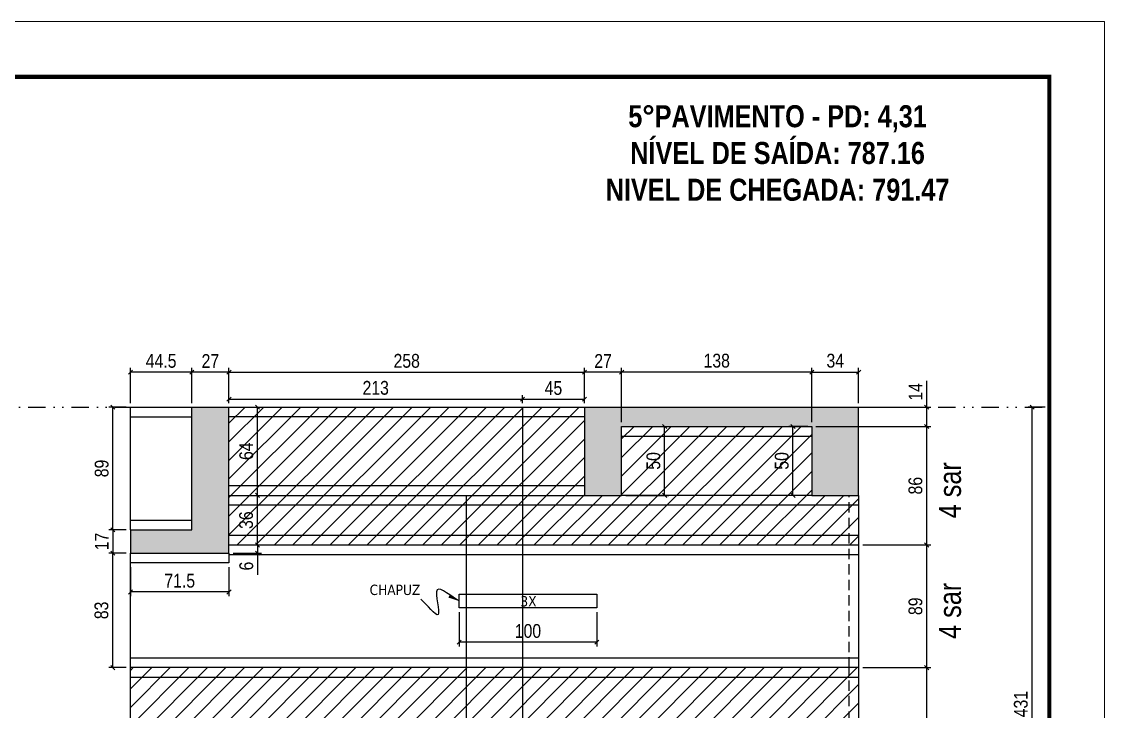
# Model space of a CAD drawing. Extents: x 14400 to 27878, y -21631 to 6985.
# Drawn here: x 16698 to 17483, y -2704 to -2204 of the extents above; entities that cross this region are included whole.
import ezdxf

# ---------------------------------------------------------------- set-up
doc = ezdxf.new("R2010")
doc.units = 0
for name, pattern in [('DASHED', [0.75, 0.5, -0.25]), ('DIVIDE2', [0.625, 0.25, -0.125, 0, -0.125, 0, -0.125]), ('HIDDEN', [0.375, 0.25, -0.125])]:
    doc.linetypes.add(name, pattern=pattern)
for name, color, linetype in [('COTA', 241, 'Continuous'), ('NOMENCLATURA', 7, 'Continuous'), ('Nível', 160, 'Continuous'), ('Painéis', 200, 'Continuous'), ('SARR_2.2x10', 60, 'Continuous'), ('SARR_2.2x7', 40, 'Continuous'), ('Sarrafo de Pressão', 42, 'HIDDEN'), ('texto', 7, 'Continuous')]:
    doc.layers.add(name, color=color, linetype=linetype)
for name, color, linetype, lineweight in [('Folhas', 255, 'Continuous', 9), ('Hachura', 251, 'Continuous', 9), ('SARRAFO DE PRESSAO', 251, 'DASHED', 9)]:
    doc.layers.add(name, color=color, linetype=linetype, lineweight=lineweight)
doc.styles.add('ARIAL_NARROW', font='ARIALN.TTF', dxfattribs={"height": 0.2})
doc.styles.add('COTA TECNICA', font='techl___.ttf', dxfattribs={"height": 10})
doc.styles.add('ROMANC', font='techb___.ttf', dxfattribs={"height": 2.5})
doc.styles.get("Standard").update_dxf_attribs({"font": 'arial.ttf'})
doc.dimstyles.new('PAINEL', dxfattribs={"dimtxt": 10, "dimasz": 3, "dimexe": 3, "dimexo": 3, "dimgap": 3, "dimtad": 1, "dimdec": 1, "dimzin": 12, "dimdsep": 46, "dimtxsty": 'COTA TECNICA', "dimblk1": 'OBLIQUE', "dimblk2": 'OBLIQUE', "dimsah": 1, "dimcen": 0.9, "dimclrd": 4, "dimclre": 4, "dimclrt": 240, "dimadec": 1, "dimazin": 3, "dimtfac": 1, "dimtdec": 1, "dimtmove": 0, "dimatfit": 3, "dimfxl": 1, "dimtolj": 1, "dimtzin": 12, "dimarcsym": 0})
doc.dimstyles.get("Standard").update_dxf_attribs({"dimtxt": 0.18, "dimasz": 0.18, "dimexe": 0.18, "dimexo": 0.0625, "dimgap": 0.09, "dimtad": 0, "dimtih": 1, "dimtoh": 1, "dimdec": 4, "dimzin": 0, "dimdsep": 46, "dimtxsty": 'Standard', "dimcen": 0.09, "dimadec": 0, "dimazin": 0, "dimtfac": 1, "dimtdec": 4, "dimtofl": 0, "dimtmove": 0, "dimatfit": 3, "dimfxl": 1, "dimtolj": 1, "dimtzin": 0, "dimarcsym": 0})

# ---------------------------------------------------------------- blocks, each defined once
blk = doc.blocks.new('9999999999')
at = {"layer": 'Folhas'}
blk.add_lwpolyline([(98138.98, 34190.21), (99623.98, 34190.21), (99623.98, 35240.21), (98138.98, 35240.21)], close=True, dxfattribs=at)
at = {"layer": 'Folhas', "color": 30, "const_width": 3}
blk.add_lwpolyline([(98213.98, 34230.21), (99583.98, 34230.21), (99583.98, 35200.21), (98213.98, 35200.21)], close=True, dxfattribs=at)
blk = doc.blocks.new('_Oblique')
at = {"color": 0, "linetype": 'ByBlock', "lineweight": -2}
blk.add_line((-0.5, -0.5), (0.5, 0.5), dxfattribs=at)
blk = doc.blocks.new('*D1578')
at = {"layer": 'COTA', "color": 4, "lineweight": -2, "transparency": 16777216}
for p, q in [((17308.16, -2672.59), (17357.52, -2672.59)), ((17354.52, -2790.59), (17354.52, -2672.59)), ((17308.16, -2790.59), (17357.52, -2790.59))]:
    blk.add_line(p, q, dxfattribs=at)
at = {"layer": 'Defpoints', "color": 0, "transparency": 16777216}
for p in [(17305.16, -2672.59), (17354.52, -2672.59), (17305.16, -2790.59)]:
    blk.add_point(p, dxfattribs=at)
at = {"layer": 'COTA', "color": 4, "lineweight": -2, "transparency": 16777216, "xscale": 3, "yscale": 3, "zscale": 3}
for p, rotation in [((17354.52, -2672.59), 90), ((17354.52, -2790.59), 270)]:
    blk.add_blockref('_Oblique', p, dxfattribs=dict(at, rotation=rotation))
at = {"layer": 'COTA', "color": 240, "transparency": 16777216, "insert": (17346.43, -2731.59), "char_height": 10, "attachment_point": 5, "rotation": 90, "style": 'COTA TECNICA'}
blk.add_mtext('\\A1;118', dxfattribs=at)
blk = doc.blocks.new('*D1783')
at = {"layer": 'COTA', "color": 4, "lineweight": -2, "transparency": 16777216}
for p, q in [((16821.16, -2480.59), (16821.16, -2455.17)), ((16848.16, -2458.17), (16821.16, -2458.17)), ((16848.16, -2480.59), (16848.16, -2455.17))]:
    blk.add_line(p, q, dxfattribs=at)
at = {"layer": 'Defpoints', "color": 0, "transparency": 16777216}
for p in [(16821.16, -2458.17), (16821.16, -2483.59), (16848.16, -2483.59)]:
    blk.add_point(p, dxfattribs=at)
at = {"layer": 'COTA', "color": 4, "lineweight": -2, "transparency": 16777216, "xscale": 3, "yscale": 3, "zscale": 3, "rotation": 180}
blk.add_blockref('_Oblique', (16821.16, -2458.17), dxfattribs=at)
at = {"layer": 'COTA', "color": 4, "lineweight": -2, "transparency": 16777216, "xscale": 3, "yscale": 3, "zscale": 3}
blk.add_blockref('_Oblique', (16848.16, -2458.17), dxfattribs=at)
at = {"layer": 'COTA', "color": 240, "transparency": 16777216, "insert": (16834.66, -2450.1), "char_height": 10, "attachment_point": 5, "style": 'COTA TECNICA'}
blk.add_mtext('\\A1;27', dxfattribs=at)
blk = doc.blocks.new('*D1784')
at = {"layer": 'COTA', "color": 4, "lineweight": -2, "transparency": 16777216}
for p, q in [((16848.16, -2480.59), (16848.16, -2455.17)), ((16848.16, -2458.17), (17106.16, -2458.17)), ((17106.16, -2480.59), (17106.16, -2455.17))]:
    blk.add_line(p, q, dxfattribs=at)
at = {"layer": 'Defpoints', "color": 0, "transparency": 16777216}
for p in [(17106.16, -2458.17), (16848.16, -2483.59), (17106.16, -2483.59)]:
    blk.add_point(p, dxfattribs=at)
at = {"layer": 'COTA', "color": 4, "lineweight": -2, "transparency": 16777216, "xscale": 3, "yscale": 3, "zscale": 3, "rotation": 180}
blk.add_blockref('_Oblique', (16848.16, -2458.17), dxfattribs=at)
at = {"layer": 'COTA', "color": 4, "lineweight": -2, "transparency": 16777216, "xscale": 3, "yscale": 3, "zscale": 3}
blk.add_blockref('_Oblique', (17106.16, -2458.17), dxfattribs=at)
at = {"layer": 'COTA', "color": 240, "transparency": 16777216, "insert": (16977.16, -2450.04), "char_height": 10, "attachment_point": 5, "style": 'COTA TECNICA'}
blk.add_mtext('\\A1;258', dxfattribs=at)
blk = doc.blocks.new('*D1785')
at = {"layer": 'COTA', "color": 4, "lineweight": -2, "transparency": 16777216}
for p, q in [((16848.16, -2480.59), (16848.16, -2474.87)), ((17061.16, -2480.59), (17061.16, -2474.87)), ((16848.16, -2477.87), (17061.16, -2477.87))]:
    blk.add_line(p, q, dxfattribs=at)
at = {"layer": 'Defpoints', "color": 0, "transparency": 16777216}
for p in [(17061.16, -2477.87), (16848.16, -2483.59), (17061.16, -2483.59)]:
    blk.add_point(p, dxfattribs=at)
at = {"layer": 'COTA', "color": 4, "lineweight": -2, "transparency": 16777216, "xscale": 3, "yscale": 3, "zscale": 3, "rotation": 180}
blk.add_blockref('_Oblique', (16848.16, -2477.87), dxfattribs=at)
at = {"layer": 'COTA', "color": 4, "lineweight": -2, "transparency": 16777216, "xscale": 3, "yscale": 3, "zscale": 3}
blk.add_blockref('_Oblique', (17061.16, -2477.87), dxfattribs=at)
at = {"layer": 'COTA', "color": 240, "transparency": 16777216, "insert": (16954.66, -2469.65), "char_height": 10, "attachment_point": 5, "style": 'COTA TECNICA'}
blk.add_mtext('\\A1;213', dxfattribs=at)
blk = doc.blocks.new('*D1941')
at = {"layer": 'COTA', "color": 4, "lineweight": -2, "transparency": 16777216}
for p, q in [((17061.16, -2480.59), (17061.16, -2474.87)), ((17106.16, -2480.59), (17106.16, -2474.87)), ((17061.16, -2477.87), (17106.16, -2477.87))]:
    blk.add_line(p, q, dxfattribs=at)
at = {"layer": 'Defpoints', "color": 0, "transparency": 16777216}
for p in [(17106.16, -2477.87), (17061.16, -2483.59), (17106.16, -2483.59)]:
    blk.add_point(p, dxfattribs=at)
at = {"layer": 'COTA', "color": 4, "lineweight": -2, "transparency": 16777216, "xscale": 3, "yscale": 3, "zscale": 3, "rotation": 180}
blk.add_blockref('_Oblique', (17061.16, -2477.87), dxfattribs=at)
at = {"layer": 'COTA', "color": 4, "lineweight": -2, "transparency": 16777216, "xscale": 3, "yscale": 3, "zscale": 3}
blk.add_blockref('_Oblique', (17106.16, -2477.87), dxfattribs=at)
at = {"layer": 'COTA', "color": 240, "transparency": 16777216, "insert": (17083.66, -2469.76), "char_height": 10, "attachment_point": 5, "style": 'COTA TECNICA'}
blk.add_mtext('\\A1;45', dxfattribs=at)
blk = doc.blocks.new('*D1942')
at = {"layer": 'COTA', "color": 4, "lineweight": -2, "transparency": 16777216}
for p, q in [((17274.16, -2497.59), (17357.52, -2497.59)), ((17354.52, -2583.59), (17354.52, -2497.59)), ((17308.16, -2583.59), (17357.52, -2583.59))]:
    blk.add_line(p, q, dxfattribs=at)
at = {"layer": 'Defpoints', "color": 0, "transparency": 16777216}
for p in [(17271.16, -2497.59), (17354.52, -2497.59), (17305.16, -2583.59)]:
    blk.add_point(p, dxfattribs=at)
at = {"layer": 'COTA', "color": 4, "lineweight": -2, "transparency": 16777216, "xscale": 3, "yscale": 3, "zscale": 3}
for p, rotation in [((17354.52, -2497.59), 90), ((17354.52, -2583.59), 270)]:
    blk.add_blockref('_Oblique', p, dxfattribs=dict(at, rotation=rotation))
at = {"layer": 'COTA', "color": 240, "transparency": 16777216, "insert": (17346.4, -2540.59), "char_height": 10, "attachment_point": 5, "rotation": 90, "style": 'COTA TECNICA'}
blk.add_mtext('\\A1;86', dxfattribs=at)
blk = doc.blocks.new('*D1943')
at = {"layer": 'COTA', "color": 4, "lineweight": -2, "transparency": 16777216}
for p, q in [((17354.52, -2483.59), (17354.52, -2464.47)), ((17308.16, -2483.59), (17357.52, -2483.59)), ((17354.52, -2497.59), (17354.52, -2483.59)), ((17274.16, -2497.59), (17357.52, -2497.59))]:
    blk.add_line(p, q, dxfattribs=at)
at = {"layer": 'Defpoints', "color": 0, "transparency": 16777216}
for p in [(17305.16, -2483.59), (17354.52, -2483.59), (17271.16, -2497.59)]:
    blk.add_point(p, dxfattribs=at)
at = {"layer": 'COTA', "color": 4, "lineweight": -2, "transparency": 16777216, "xscale": 3, "yscale": 3, "zscale": 3}
for p, rotation in [((17354.52, -2483.59), 90), ((17354.52, -2497.59), 270)]:
    blk.add_blockref('_Oblique', p, dxfattribs=dict(at, rotation=rotation))
at = {"layer": 'COTA', "color": 240, "transparency": 16777216, "insert": (17346.45, -2472.53), "char_height": 10, "attachment_point": 5, "rotation": 90, "style": 'COTA TECNICA'}
blk.add_mtext('\\A1;14', dxfattribs=at)
blk = doc.blocks.new('*D1944')
at = {"layer": 'COTA', "color": 4, "lineweight": -2, "transparency": 16777216}
for p, q in [((17106.16, -2480.59), (17106.16, -2455.17)), ((17133.16, -2458.17), (17106.16, -2458.17)), ((17133.16, -2494.59), (17133.16, -2455.17))]:
    blk.add_line(p, q, dxfattribs=at)
at = {"layer": 'Defpoints', "color": 0, "transparency": 16777216}
for p in [(17106.16, -2458.17), (17106.16, -2483.59), (17133.16, -2497.59)]:
    blk.add_point(p, dxfattribs=at)
at = {"layer": 'COTA', "color": 4, "lineweight": -2, "transparency": 16777216, "xscale": 3, "yscale": 3, "zscale": 3, "rotation": 180}
blk.add_blockref('_Oblique', (17106.16, -2458.17), dxfattribs=at)
at = {"layer": 'COTA', "color": 4, "lineweight": -2, "transparency": 16777216, "xscale": 3, "yscale": 3, "zscale": 3}
blk.add_blockref('_Oblique', (17133.16, -2458.17), dxfattribs=at)
at = {"layer": 'COTA', "color": 240, "transparency": 16777216, "insert": (17119.66, -2450.1), "char_height": 10, "attachment_point": 5, "style": 'COTA TECNICA'}
blk.add_mtext('\\A1;27', dxfattribs=at)
blk = doc.blocks.new('*D1945')
at = {"layer": 'COTA', "color": 4, "lineweight": -2, "transparency": 16777216}
for p, q in [((17271.16, -2494.59), (17271.16, -2455.17)), ((17271.16, -2458.17), (17305.16, -2458.17)), ((17305.16, -2480.59), (17305.16, -2455.17))]:
    blk.add_line(p, q, dxfattribs=at)
at = {"layer": 'Defpoints', "color": 0, "transparency": 16777216}
for p in [(17305.16, -2458.17), (17305.16, -2483.59), (17271.16, -2497.59)]:
    blk.add_point(p, dxfattribs=at)
at = {"layer": 'COTA', "color": 4, "lineweight": -2, "transparency": 16777216, "xscale": 3, "yscale": 3, "zscale": 3, "rotation": 180}
blk.add_blockref('_Oblique', (17271.16, -2458.17), dxfattribs=at)
at = {"layer": 'COTA', "color": 4, "lineweight": -2, "transparency": 16777216, "xscale": 3, "yscale": 3, "zscale": 3}
blk.add_blockref('_Oblique', (17305.16, -2458.17), dxfattribs=at)
at = {"layer": 'COTA', "color": 240, "transparency": 16777216, "insert": (17288.16, -2449.95), "char_height": 10, "attachment_point": 5, "style": 'COTA TECNICA'}
blk.add_mtext('\\A1;34', dxfattribs=at)
blk = doc.blocks.new('*D1946')
at = {"layer": 'COTA', "color": 4, "lineweight": -2, "transparency": 16777216}
for p, q in [((17133.16, -2494.59), (17133.16, -2455.17)), ((17271.16, -2458.17), (17133.16, -2458.17)), ((17271.16, -2494.59), (17271.16, -2455.17))]:
    blk.add_line(p, q, dxfattribs=at)
at = {"layer": 'Defpoints', "color": 0, "transparency": 16777216}
for p in [(17133.16, -2458.17), (17133.16, -2497.59), (17271.16, -2497.59)]:
    blk.add_point(p, dxfattribs=at)
at = {"layer": 'COTA', "color": 4, "lineweight": -2, "transparency": 16777216, "xscale": 3, "yscale": 3, "zscale": 3, "rotation": 180}
blk.add_blockref('_Oblique', (17133.16, -2458.17), dxfattribs=at)
at = {"layer": 'COTA', "color": 4, "lineweight": -2, "transparency": 16777216, "xscale": 3, "yscale": 3, "zscale": 3}
blk.add_blockref('_Oblique', (17271.16, -2458.17), dxfattribs=at)
at = {"layer": 'COTA', "color": 240, "transparency": 16777216, "insert": (17202.16, -2449.93), "char_height": 10, "attachment_point": 5, "style": 'COTA TECNICA'}
blk.add_mtext('\\A1;138', dxfattribs=at)
blk = doc.blocks.new('*D1947')
at = {"layer": 'COTA', "color": 4, "lineweight": -2, "transparency": 16777216}
for p, q in [((17136.16, -2497.59), (17167.33, -2497.59)), ((17164.33, -2547.59), (17164.33, -2497.59)), ((17136.16, -2547.59), (17167.33, -2547.59))]:
    blk.add_line(p, q, dxfattribs=at)
at = {"layer": 'Defpoints', "color": 0, "transparency": 16777216}
for p in [(17133.16, -2497.59), (17164.33, -2497.59), (17133.16, -2547.59)]:
    blk.add_point(p, dxfattribs=at)
at = {"layer": 'COTA', "color": 4, "lineweight": -2, "transparency": 16777216, "xscale": 3, "yscale": 3, "zscale": 3}
for p, rotation in [((17164.33, -2497.59), 90), ((17164.33, -2547.59), 270)]:
    blk.add_blockref('_Oblique', p, dxfattribs=dict(at, rotation=rotation))
at = {"layer": 'COTA', "color": 240, "transparency": 16777216, "insert": (17156.22, -2522.59), "char_height": 10, "attachment_point": 5, "rotation": 90, "style": 'COTA TECNICA'}
blk.add_mtext('\\A1;50', dxfattribs=at)
blk = doc.blocks.new('*D1948')
at = {"layer": 'COTA', "color": 4, "lineweight": -2, "transparency": 16777216}
for p, q in [((17268.16, -2497.59), (17254.49, -2497.59)), ((17257.49, -2547.59), (17257.49, -2497.59)), ((17268.16, -2547.59), (17254.49, -2547.59))]:
    blk.add_line(p, q, dxfattribs=at)
at = {"layer": 'Defpoints', "color": 0, "transparency": 16777216}
for p in [(17257.49, -2497.59), (17271.16, -2497.59), (17271.16, -2547.59)]:
    blk.add_point(p, dxfattribs=at)
at = {"layer": 'COTA', "color": 4, "lineweight": -2, "transparency": 16777216, "xscale": 3, "yscale": 3, "zscale": 3}
for p, rotation in [((17257.49, -2497.59), 90), ((17257.49, -2547.59), 270)]:
    blk.add_blockref('_Oblique', p, dxfattribs=dict(at, rotation=rotation))
at = {"layer": 'COTA', "color": 240, "transparency": 16777216, "insert": (17249.38, -2522.59), "char_height": 10, "attachment_point": 5, "rotation": 90, "style": 'COTA TECNICA'}
blk.add_mtext('\\A1;50', dxfattribs=at)
blk = doc.blocks.new('*D4023')
at = {"layer": 'COTA', "color": 4, "lineweight": -2, "transparency": 16777216}
for p, q in [((17440.47, -2483.59), (17428.09, -2483.59)), ((17431.09, -2914.59), (17431.09, -2483.59)), ((17440.47, -2914.59), (17428.09, -2914.59))]:
    blk.add_line(p, q, dxfattribs=at)
at = {"layer": 'Defpoints', "color": 0, "transparency": 16777216}
for p in [(17431.09, -2483.59), (17443.47, -2483.59), (17443.47, -2914.59)]:
    blk.add_point(p, dxfattribs=at)
at = {"layer": 'COTA', "color": 4, "lineweight": -2, "transparency": 16777216, "xscale": 3, "yscale": 3, "zscale": 3}
for p, rotation in [((17431.09, -2483.59), 90), ((17431.09, -2914.59), 270)]:
    blk.add_blockref('_Oblique', p, dxfattribs=dict(at, rotation=rotation))
at = {"layer": 'COTA', "color": 240, "transparency": 16777216, "insert": (17422.87, -2699.09), "char_height": 10, "attachment_point": 5, "rotation": 90, "style": 'COTA TECNICA'}
blk.add_mtext('\\A1;431', dxfattribs=at)
blk = doc.blocks.new('*D4027')
at = {"layer": 'COTA', "color": 4, "lineweight": -2, "transparency": 16777216}
for p, q in [((16773.66, -2589.59), (16760.89, -2589.59)), ((16763.89, -2672.59), (16763.89, -2589.59)), ((16773.66, -2672.59), (16760.89, -2672.59))]:
    blk.add_line(p, q, dxfattribs=at)
at = {"layer": 'Defpoints', "color": 0, "transparency": 16777216}
for p in [(16763.89, -2589.59), (16776.66, -2589.59), (16776.66, -2672.59)]:
    blk.add_point(p, dxfattribs=at)
at = {"layer": 'COTA', "color": 4, "lineweight": -2, "transparency": 16777216, "xscale": 3, "yscale": 3, "zscale": 3}
for p, rotation in [((16763.89, -2589.59), 90), ((16763.89, -2672.59), 270)]:
    blk.add_blockref('_Oblique', p, dxfattribs=dict(at, rotation=rotation))
at = {"layer": 'COTA', "color": 240, "transparency": 16777216, "insert": (16755.65, -2631.09), "char_height": 10, "attachment_point": 5, "rotation": 90, "style": 'COTA TECNICA'}
blk.add_mtext('\\A1;83', dxfattribs=at)
blk = doc.blocks.new('*D4028')
at = {"layer": 'COTA', "color": 4, "lineweight": -2, "transparency": 16777216}
for p, q in [((16773.66, -2572.59), (16760.89, -2572.59)), ((16763.89, -2572.59), (16763.89, -2589.59)), ((16773.66, -2589.59), (16760.89, -2589.59))]:
    blk.add_line(p, q, dxfattribs=at)
at = {"layer": 'Defpoints', "color": 0, "transparency": 16777216}
for p in [(16776.66, -2572.59), (16763.89, -2589.59), (16776.66, -2589.59)]:
    blk.add_point(p, dxfattribs=at)
at = {"layer": 'COTA', "color": 4, "lineweight": -2, "transparency": 16777216, "xscale": 3, "yscale": 3, "zscale": 3}
for p, rotation in [((16763.89, -2572.59), 90), ((16763.89, -2589.59), 270)]:
    blk.add_blockref('_Oblique', p, dxfattribs=dict(at, rotation=rotation))
at = {"layer": 'COTA', "color": 240, "transparency": 16777216, "insert": (16755.82, -2581.09), "char_height": 10, "attachment_point": 5, "rotation": 90, "style": 'COTA TECNICA'}
blk.add_mtext('\\A1;17', dxfattribs=at)
blk = doc.blocks.new('*D4029')
at = {"layer": 'COTA', "color": 4, "lineweight": -2, "transparency": 16777216}
for p, q in [((16773.66, -2483.59), (16760.89, -2483.59)), ((16763.89, -2572.59), (16763.89, -2483.59)), ((16773.66, -2572.59), (16760.89, -2572.59))]:
    blk.add_line(p, q, dxfattribs=at)
at = {"layer": 'Defpoints', "color": 0, "transparency": 16777216}
for p in [(16763.89, -2483.59), (16776.66, -2483.59), (16776.66, -2572.59)]:
    blk.add_point(p, dxfattribs=at)
at = {"layer": 'COTA', "color": 4, "lineweight": -2, "transparency": 16777216, "xscale": 3, "yscale": 3, "zscale": 3}
for p, rotation in [((16763.89, -2483.59), 90), ((16763.89, -2572.59), 270)]:
    blk.add_blockref('_Oblique', p, dxfattribs=dict(at, rotation=rotation))
at = {"layer": 'COTA', "color": 240, "transparency": 16777216, "insert": (16755.79, -2528.09), "char_height": 10, "attachment_point": 5, "rotation": 90, "style": 'COTA TECNICA'}
blk.add_mtext('\\A1;89', dxfattribs=at)
blk = doc.blocks.new('*D4030')
at = {"layer": 'COTA', "color": 4, "lineweight": -2, "transparency": 16777216}
for p, q in [((17308.16, -2583.59), (17357.52, -2583.59)), ((17354.52, -2672.59), (17354.52, -2583.59)), ((17308.16, -2672.59), (17357.52, -2672.59))]:
    blk.add_line(p, q, dxfattribs=at)
at = {"layer": 'Defpoints', "color": 0, "transparency": 16777216}
for p in [(17305.16, -2583.59), (17354.52, -2583.59), (17305.16, -2672.59)]:
    blk.add_point(p, dxfattribs=at)
at = {"layer": 'COTA', "color": 4, "lineweight": -2, "transparency": 16777216, "xscale": 3, "yscale": 3, "zscale": 3}
for p, rotation in [((17354.52, -2583.59), 90), ((17354.52, -2672.59), 270)]:
    blk.add_blockref('_Oblique', p, dxfattribs=dict(at, rotation=rotation))
at = {"layer": 'COTA', "color": 240, "transparency": 16777216, "insert": (17346.42, -2628.09), "char_height": 10, "attachment_point": 5, "rotation": 90, "style": 'COTA TECNICA'}
blk.add_mtext('\\A1;89', dxfattribs=at)
blk = doc.blocks.new('*D4031')
at = {"layer": 'COTA', "color": 4, "lineweight": -2, "transparency": 16777216}
for p, q in [((16776.66, -2599.59), (16776.66, -2620.69)), ((16848.16, -2599.59), (16848.16, -2620.69)), ((16848.16, -2617.69), (16776.66, -2617.69))]:
    blk.add_line(p, q, dxfattribs=at)
at = {"layer": 'Defpoints', "color": 0, "transparency": 16777216}
for p in [(16776.66, -2596.59), (16848.16, -2596.59), (16776.66, -2617.69)]:
    blk.add_point(p, dxfattribs=at)
at = {"layer": 'COTA', "color": 4, "lineweight": -2, "transparency": 16777216, "xscale": 3, "yscale": 3, "zscale": 3, "rotation": 180}
blk.add_blockref('_Oblique', (16776.66, -2617.69), dxfattribs=at)
at = {"layer": 'COTA', "color": 4, "lineweight": -2, "transparency": 16777216, "xscale": 3, "yscale": 3, "zscale": 3}
blk.add_blockref('_Oblique', (16848.16, -2617.69), dxfattribs=at)
at = {"layer": 'COTA', "color": 240, "transparency": 16777216, "insert": (16812.41, -2609.58), "char_height": 10, "attachment_point": 5, "style": 'COTA TECNICA'}
blk.add_mtext('\\A1;71.5', dxfattribs=at)
blk = doc.blocks.new('*D4032')
at = {"layer": 'COTA', "color": 4, "lineweight": -2, "transparency": 16777216}
for p, q in [((16851.16, -2583.59), (16871.86, -2583.59)), ((16868.86, -2583.59), (16868.86, -2589.59)), ((16851.16, -2589.59), (16871.86, -2589.59)), ((16868.86, -2589.59), (16868.86, -2605.26))]:
    blk.add_line(p, q, dxfattribs=at)
at = {"layer": 'Defpoints', "color": 0, "transparency": 16777216}
for p in [(16848.16, -2583.59), (16848.16, -2589.59), (16868.86, -2589.59)]:
    blk.add_point(p, dxfattribs=at)
at = {"layer": 'COTA', "color": 4, "lineweight": -2, "transparency": 16777216, "xscale": 3, "yscale": 3, "zscale": 3}
for p, rotation in [((16868.86, -2583.59), 90), ((16868.86, -2589.59), 270)]:
    blk.add_blockref('_Oblique', p, dxfattribs=dict(at, rotation=rotation))
at = {"layer": 'COTA', "color": 240, "transparency": 16777216, "insert": (16860.76, -2598.92), "char_height": 10, "attachment_point": 5, "rotation": 90, "style": 'COTA TECNICA'}
blk.add_mtext('\\A1;6', dxfattribs=at)
blk = doc.blocks.new('*D4033')
at = {"layer": 'COTA', "color": 4, "lineweight": -2, "transparency": 16777216}
for p, q in [((16776.66, -2480.59), (16776.66, -2455.17)), ((16821.16, -2458.17), (16776.66, -2458.17)), ((16821.16, -2480.59), (16821.16, -2455.17))]:
    blk.add_line(p, q, dxfattribs=at)
at = {"layer": 'Defpoints', "color": 0, "transparency": 16777216}
for p in [(16776.66, -2458.17), (16776.66, -2483.59), (16821.16, -2483.59)]:
    blk.add_point(p, dxfattribs=at)
at = {"layer": 'COTA', "color": 4, "lineweight": -2, "transparency": 16777216, "xscale": 3, "yscale": 3, "zscale": 3, "rotation": 180}
blk.add_blockref('_Oblique', (16776.66, -2458.17), dxfattribs=at)
at = {"layer": 'COTA', "color": 4, "lineweight": -2, "transparency": 16777216, "xscale": 3, "yscale": 3, "zscale": 3}
blk.add_blockref('_Oblique', (16821.16, -2458.17), dxfattribs=at)
at = {"layer": 'COTA', "color": 240, "transparency": 16777216, "insert": (16798.91, -2450.06), "char_height": 10, "attachment_point": 5, "style": 'COTA TECNICA'}
blk.add_mtext('\\A1;44.5', dxfattribs=at)
blk = doc.blocks.new('*D4034')
at = {"layer": 'COTA', "color": 4, "linetype": 'ByBlock', "lineweight": -2, "transparency": 16777216}
for p, q in [((17015.16, -2632.25), (17015.16, -2657.17)), ((17115.16, -2632.25), (17115.16, -2657.17)), ((17115.16, -2654.17), (17015.16, -2654.17))]:
    blk.add_line(p, q, dxfattribs=at)
at = {"layer": 'Defpoints', "color": 0, "linetype": 'ByBlock', "transparency": 16777216}
for p in [(17015.16, -2629.25), (17115.16, -2629.25), (17015.16, -2654.17)]:
    blk.add_point(p, dxfattribs=at)
at = {"layer": 'COTA', "color": 4, "linetype": 'ByBlock', "lineweight": -2, "transparency": 16777216, "xscale": 3, "yscale": 3, "zscale": 3, "rotation": 180}
blk.add_blockref('_Oblique', (17015.16, -2654.17), dxfattribs=at)
at = {"layer": 'COTA', "color": 4, "linetype": 'ByBlock', "lineweight": -2, "transparency": 16777216, "xscale": 3, "yscale": 3, "zscale": 3}
blk.add_blockref('_Oblique', (17115.16, -2654.17), dxfattribs=at)
at = {"layer": 'COTA', "color": 240, "linetype": 'ByBlock', "transparency": 16777216, "insert": (17065.16, -2646.07), "char_height": 10, "attachment_point": 5, "style": 'COTA TECNICA'}
blk.add_mtext('\\A1;100', dxfattribs=at)
blk = doc.blocks.new('*D4035')
at = {"layer": 'COTA', "color": 4, "lineweight": -2, "transparency": 16777216}
for p, q in [((16851.16, -2547.59), (16871.86, -2547.59)), ((16868.86, -2583.59), (16868.86, -2547.59)), ((16851.16, -2583.59), (16871.86, -2583.59))]:
    blk.add_line(p, q, dxfattribs=at)
at = {"layer": 'Defpoints', "color": 0, "transparency": 16777216}
for p in [(16848.16, -2547.59), (16868.86, -2547.59), (16848.16, -2583.59)]:
    blk.add_point(p, dxfattribs=at)
at = {"layer": 'COTA', "color": 4, "lineweight": -2, "transparency": 16777216, "xscale": 3, "yscale": 3, "zscale": 3}
for p, rotation in [((16868.86, -2547.59), 90), ((16868.86, -2583.59), 270)]:
    blk.add_blockref('_Oblique', p, dxfattribs=dict(at, rotation=rotation))
at = {"layer": 'COTA', "color": 240, "transparency": 16777216, "insert": (16860.64, -2565.59), "char_height": 10, "attachment_point": 5, "rotation": 90, "style": 'COTA TECNICA'}
blk.add_mtext('\\A1;36', dxfattribs=at)
blk = doc.blocks.new('*D4036')
at = {"layer": 'COTA', "color": 4, "lineweight": -2, "transparency": 16777216}
for p, q in [((16851.16, -2483.59), (16871.86, -2483.59)), ((16868.86, -2547.59), (16868.86, -2483.59)), ((16851.16, -2547.59), (16871.86, -2547.59))]:
    blk.add_line(p, q, dxfattribs=at)
at = {"layer": 'Defpoints', "color": 0, "transparency": 16777216}
for p in [(16848.16, -2483.59), (16868.86, -2483.59), (16848.16, -2547.59)]:
    blk.add_point(p, dxfattribs=at)
at = {"layer": 'COTA', "color": 4, "lineweight": -2, "transparency": 16777216, "xscale": 3, "yscale": 3, "zscale": 3}
for p, rotation in [((16868.86, -2483.59), 90), ((16868.86, -2547.59), 270)]:
    blk.add_blockref('_Oblique', p, dxfattribs=dict(at, rotation=rotation))
at = {"layer": 'COTA', "color": 240, "transparency": 16777216, "insert": (16860.76, -2515.59), "char_height": 10, "attachment_point": 5, "rotation": 90, "style": 'COTA TECNICA'}
blk.add_mtext('\\A1;64', dxfattribs=at)

msp = doc.modelspace()

# ---------------------------------------------------------------- hatches: boundary and pattern name
at = {"layer": 'COTA'}
h = msp.add_hatch(dxfattribs=at)
h.set_pattern_fill('AR-CONC', color=256, scale=0.03)
h.paths.add_polyline_path([(16848.16, -2483.59), (16821.16, -2483.59), (16821.16, -2572.59), (16776.66, -2572.59), (16776.66, -2589.59), (16848.16, -2589.59)])
h = msp.add_hatch(dxfattribs=at)
h.set_pattern_fill('AR-CONC', color=256, scale=0.03)
h.paths.add_polyline_path([(17305.16, -2483.59), (17106.16, -2483.59), (17106.16, -2547.59), (17133.16, -2547.59), (17133.16, -2497.59), (17271.16, -2497.59), (17271.16, -2547.59), (17305.16, -2547.59)])
at = {"layer": 'Hachura', "linetype": 'ByBlock'}
h = msp.add_hatch(dxfattribs=at)
h.set_pattern_fill('ANSI31', color=256, scale=3)
h.paths.add_polyline_path([(16376.13, -2483.59), (16166.13, -2483.59), (16166.13, -2547.59), (16376.13, -2547.59)])
h.paths.add_polyline_path([(16424.13, -2483.59), (16376.13, -2483.59), (16376.13, -2547.59), (16446.13, -2547.59), (16446.13, -2537.59), (16424.13, -2537.59)])
h.paths.add_polyline_path([(16632.63, -2483.59), (16446.13, -2483.59), (16446.13, -2547.59), (16632.63, -2547.59)])
h.paths.add_polyline_path([(16632.63, -2638.59), (16446.13, -2638.59), (16446.13, -2672.59), (16632.63, -2672.59)])
h.paths.add_polyline_path([(16446.13, -2638.59), (16376.13, -2638.59), (16376.13, -2672.59), (16446.13, -2672.59)])
h.paths.add_polyline_path([(16376.13, -2638.59), (16132.13, -2638.59), (16132.13, -2672.59), (16376.13, -2672.59)])
h.paths.add_polyline_path([(16376.13, -2672.59), (16132.13, -2672.59), (16132.13, -2790.59), (16376.13, -2790.59)])
h.paths.add_polyline_path([(16446.13, -2672.59), (16376.13, -2672.59), (16376.13, -2790.59), (16446.13, -2790.59)])
h.paths.add_polyline_path([(16632.63, -2672.59), (16446.13, -2672.59), (16446.13, -2790.59), (16632.63, -2790.59)])
h.paths.add_polyline_path([(16632.63, -2790.59), (16446.13, -2790.59), (16446.13, -2912.59), (16632.63, -2912.59)])
h.paths.add_polyline_path([(16446.13, -2790.59), (16376.13, -2790.59), (16376.13, -2912.59), (16446.13, -2912.59)])
h.paths.add_polyline_path([(16376.13, -2790.59), (16132.13, -2790.59), (16132.13, -2912.59), (16376.13, -2912.59)])
h.paths.add_polyline_path([(17020.66, -2790.59), (16776.66, -2790.59), (16776.66, -2912.59), (17020.66, -2912.59)])
h.paths.add_polyline_path([(17061.16, -2790.59), (17020.66, -2790.59), (17020.66, -2912.59), (17061.16, -2912.59)])
h.paths.add_polyline_path([(17305.16, -2790.59), (17061.16, -2790.59), (17061.16, -2912.59), (17305.16, -2912.59)])
h.paths.add_polyline_path([(17305.16, -2672.59), (17061.16, -2672.59), (17061.16, -2790.59), (17305.16, -2790.59)])
h.paths.add_polyline_path([(17020.66, -2672.59), (16776.66, -2672.59), (16776.66, -2790.59), (17020.66, -2790.59)])
h.paths.add_polyline_path([(17061.16, -2672.59), (17020.66, -2672.59), (17020.66, -2790.59), (17061.16, -2790.59)])
h.paths.add_polyline_path([(17061.16, -2483.59), (16848.16, -2483.59), (16848.16, -2547.59), (17061.16, -2547.59)])
h.paths.add_polyline_path([(17106.16, -2483.59), (17061.16, -2483.59), (17061.16, -2547.59), (17106.16, -2547.59)])
h.paths.add_polyline_path([(17305.16, -2547.59), (17271.16, -2547.59), (17271.16, -2497.59), (17133.16, -2497.59), (17133.16, -2547.59), (17061.16, -2547.59), (17061.16, -2583.59), (17305.16, -2583.59)])
h.paths.add_polyline_path([(17061.16, -2547.59), (17020.66, -2547.59), (17020.66, -2583.59), (17061.16, -2583.59)])
h.paths.add_polyline_path([(17020.66, -2547.59), (16848.16, -2547.59), (16848.16, -2583.59), (17020.66, -2583.59)])

# ---------------------------------------------------------------- linework, layer by layer
at = {"layer": 'COTA'}
for p, q in [((16821.16, -2483.59), (16848.16, -2483.59)), ((17106.16, -2483.59), (17305.16, -2483.59)), ((17305.16, -2547.59), (17305.16, -2483.59)), ((16776.66, -2572.59), (16776.66, -2589.59)), ((16848.16, -2589.59), (16848.16, -2596.59))]:
    msp.add_line(p, q, dxfattribs=at)
at = {"layer": 'Nível', "color": 4, "linetype": 'DIVIDE2', "ltscale": 50}
msp.add_line((16073.47, -2483.59), (17443.47, -2483.59), dxfattribs=at)
at = {"layer": 'Painéis'}
for p, q in [((16776.66, -2572.59), (16776.66, -2483.59)), ((16776.66, -2483.59), (16821.16, -2483.59)), ((16821.16, -2572.59), (16821.16, -2483.59)), ((16848.16, -2589.59), (16848.16, -2483.59)), ((16848.16, -2483.59), (17106.16, -2483.59)), ((17061.16, -2483.59), (17061.16, -2912.59)), ((17106.16, -2483.59), (17106.16, -2547.59)), ((17133.16, -2497.59), (17271.16, -2497.59)), ((17133.16, -2547.59), (17133.16, -2497.59)), ((17271.16, -2497.59), (17271.16, -2547.59)), ((16848.16, -2547.59), (17133.16, -2547.59)), ((17020.66, -2912.59), (17020.66, -2547.59)), ((17271.16, -2547.59), (17305.16, -2547.59)), ((17305.16, -2547.59), (17305.16, -2912.59)), ((16776.66, -2572.59), (16821.16, -2572.59)), ((16848.16, -2583.59), (17305.16, -2583.59)), ((16776.66, -2912.59), (16776.66, -2589.59)), ((16776.66, -2589.59), (16848.16, -2589.59)), ((17305.16, -2672.59), (16776.66, -2672.59))]:
    msp.add_line(p, q, dxfattribs=at)
at = {"layer": 'SARR_2.2x10'}
msp.add_lwpolyline([(17015.16, -2619.25), (17115.16, -2619.25), (17115.16, -2629.25), (17015.16, -2629.25)], close=True, dxfattribs=at)
at = {"layer": 'SARR_2.2x7'}
for p, q in [((16776.66, -2490.59), (16821.16, -2490.59)), ((17106.16, -2490.59), (16848.16, -2490.59)), ((17133.16, -2504.59), (17271.16, -2504.59)), ((17106.16, -2540.59), (16848.16, -2540.59)), ((17271.16, -2547.59), (17133.16, -2547.59)), ((16848.16, -2554.59), (17061.16, -2554.59)), ((17061.16, -2554.59), (17305.16, -2554.59)), ((16776.66, -2565.59), (16821.16, -2565.59)), ((16848.16, -2576.59), (17061.16, -2576.59)), ((17061.16, -2576.59), (17305.16, -2576.59)), ((16848.16, -2590.59), (17061.16, -2590.59)), ((17061.16, -2590.59), (17305.16, -2590.59)), ((16848.16, -2596.59), (16776.66, -2596.59)), ((16776.66, -2665.59), (17061.16, -2665.59)), ((17061.16, -2665.59), (17305.16, -2665.59)), ((16776.66, -2679.59), (17061.16, -2679.59)), ((17061.16, -2679.59), (17305.16, -2679.59))]:
    msp.add_line(p, q, dxfattribs=at)
at = {"layer": 'Sarrafo de Pressão', "ltscale": 30}
for p, q in [((17298.16, -2672.59), (17298.16, -2547.59)), ((17298.16, -2790.59), (17298.16, -2672.59))]:
    msp.add_line(p, q, dxfattribs=at)

# ---------------------------------------------------------------- block references
at = {"layer": 'SARRAFO DE PRESSAO', "color": 6, "linetype": 'ByBlock'}
msp.add_blockref('9999999999', (-82140.51, -37444.08), dxfattribs=at)

# ---------------------------------------------------------------- texts
at = {"layer": 'NOMENCLATURA', "style": 'ARIAL_NARROW'}
for p in [(17379.4, -2564.27), (17379.4, -2651.77)]:
    msp.add_text('4 sar', height=16, rotation=90, dxfattribs=at).set_placement(p)
at = {"layer": 'NOMENCLATURA', "color": 2, "insert": (17246.31, -2237.81), "char_height": 16, "attachment_point": 2, "style": 'ROMANC'}
msp.add_mtext_dynamic_manual_height_columns('\\P5°PAVIMENTO - PD: 4,31\\PNÍVEL DE SAÍDA: 787.16\\PNIVEL DE CHEGADA: 791.47', width=432.3511, gutter_width=1, heights=[0], dxfattribs=at)
at = {"layer": 'texto', "color": 0, "char_height": 7.5, "attachment_point": 5}
for s, insert in [('{\\fTahoma|b0|i0|c0|p34;\\C4;CHAPUZ}', (16968.61, -2616.23)), ('{\\fTahoma|b0|i0|c0|p34;\\C4;3X}', (17065.55, -2624.54))]:
    msp.add_mtext(s, dxfattribs=dict(at, insert=insert))

# ---------------------------------------------------------------- dimensions: what is measured, and where the dimension line sits
at = {"layer": 'COTA'}
for base, p1, p2, picture, middle in [((16776.66, -2458.17), (16821.16, -2483.59), (16776.66, -2483.59), '*D4033', (16798.91, -2450.06)), ((16821.16, -2458.17), (16848.16, -2483.59), (16821.16, -2483.59), '*D1783', (16834.66, -2450.1)), ((17106.16, -2458.17), (16848.16, -2483.59), (17106.16, -2483.59), '*D1784', (16977.16, -2450.04)), ((17106.16, -2458.17), (17133.16, -2497.59), (17106.16, -2483.59), '*D1944', (17119.66, -2450.1)), ((17133.16, -2458.17), (17271.16, -2497.59), (17133.16, -2497.59), '*D1946', (17202.16, -2449.93)), ((17305.16, -2458.17), (17271.16, -2497.59), (17305.16, -2483.59), '*D1945', (17288.16, -2449.95)), ((17061.16, -2477.87), (16848.16, -2483.59), (17061.16, -2483.59), '*D1785', (16954.66, -2469.65)), ((17106.16, -2477.87), (17061.16, -2483.59), (17106.16, -2483.59), '*D1941', (17083.66, -2469.76)), ((16776.66, -2617.69), (16848.16, -2596.59), (16776.66, -2596.59), '*D4031', (16812.41, -2609.58))]:
    dim = msp.add_linear_dim(base=base, p1=p1, p2=p2, dimstyle='PAINEL', dxfattribs=at)
    dim.commit()
    dim.dimension.update_dxf_attribs({"geometry": picture, "text_midpoint": middle})
for base, p1, p2, picture, middle in [((17354.52, -2483.59), (17271.16, -2497.59), (17305.16, -2483.59), '*D1943', (17346.45, -2472.53)), ((16763.89, -2483.59), (16776.66, -2572.59), (16776.66, -2483.59), '*D4029', (16755.79, -2528.09)), ((17431.09, -2483.59), (17443.47, -2914.59), (17443.47, -2483.59), '*D4023', (17422.87, -2699.09)), ((17164.33, -2497.59), (17133.16, -2547.59), (17133.16, -2497.59), '*D1947', (17156.22, -2522.59)), ((17257.49, -2497.59), (17271.16, -2547.59), (17271.16, -2497.59), '*D1948', (17249.38, -2522.59)), ((17354.52, -2497.59), (17305.16, -2583.59), (17271.16, -2497.59), '*D1942', (17346.4, -2540.59)), ((16868.86, -2547.59), (16848.16, -2583.59), (16848.16, -2547.59), '*D4035', (16860.64, -2565.59)), ((16763.89, -2589.59), (16776.66, -2572.59), (16776.66, -2589.59), '*D4028', (16755.82, -2581.09)), ((16868.86, -2589.59), (16848.16, -2583.59), (16848.16, -2589.59), '*D4032', (16860.76, -2598.92)), ((17354.52, -2583.59), (17305.16, -2672.59), (17305.16, -2583.59), '*D4030', (17346.42, -2628.09)), ((16763.89, -2589.59), (16776.66, -2672.59), (16776.66, -2589.59), '*D4027', (16755.65, -2631.09)), ((17354.52, -2672.59), (17305.16, -2790.59), (17305.16, -2672.59), '*D1578', (17346.43, -2731.59))]:
    dim = msp.add_linear_dim(base=base, p1=p1, p2=p2, angle=90, dimstyle='PAINEL', dxfattribs=at)
    dim.commit()
    dim.dimension.update_dxf_attribs({"geometry": picture, "text_midpoint": middle})
dim = msp.add_linear_dim(base=(16868.86, -2483.59), p1=(16848.16, -2547.59), p2=(16848.16, -2483.59), angle=90, dimstyle='PAINEL', override={"dimtmove": 1}, dxfattribs=at)
dim.commit()
dim.dimension.update_dxf_attribs({"geometry": '*D4036', "text_midpoint": (16860.76, -2515.59)})
at = {"layer": 'COTA', "linetype": 'ByBlock'}
dim = msp.add_linear_dim(base=(17015.16, -2654.17), p1=(17115.16, -2629.25), p2=(17015.16, -2629.25), dimstyle='PAINEL', dxfattribs=at)
dim.commit()
dim.dimension.update_dxf_attribs({"geometry": '*D4034', "text_midpoint": (17065.16, -2646.07)})

# ---------------------------------------------------------------- leaders
at = {"layer": 'COTA', "path_type": 1}
msp.add_leader([(17015.16, -2624.25), (16999.37, -2616.23), (16999.96, -2634.1), (16987.52, -2622.96)], dimstyle='Standard', override={"dimasz": 8}, dxfattribs=at)

doc.saveas('drawing.dxf')
